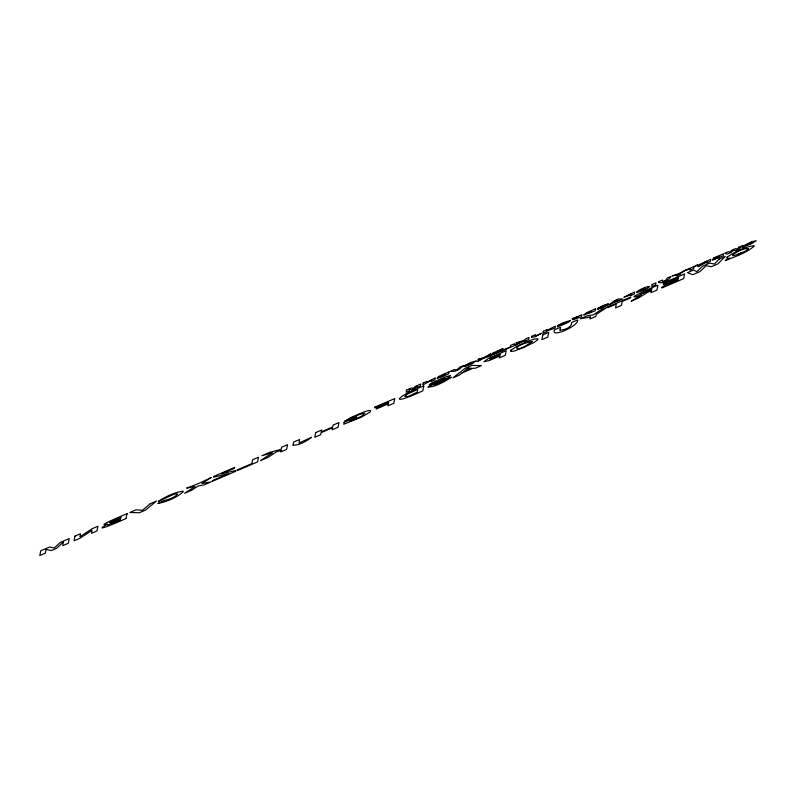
<?xml version="1.0" encoding="UTF-8"?>
<svg xmlns="http://www.w3.org/2000/svg" width="796" height="796" viewBox="0 0 796 796"><rect width="100%" height="100%" fill="white"/><g stroke="black" fill="none" stroke-linecap="round" stroke-linejoin="round"><path stroke-width="1.19" d="M587.557 313.226L591.328 312.112L591.537 310.997L587.557 313.226M405.025 396.318C408.179 398.149 413.602 392.925 417.094 392.547L417.701 389.423L407.612 394L405.025 396.318M293.057 445.044C298.51 445.83 306.788 441.064 311.465 437.362L299.057 442.994L299.555 439.511L293.634 442.059L293.057 445.044M531.479 337.424L535.191 336.708L541.618 333.265L535.39 336.041L535.579 334.638L531.698 336.3L531.479 337.424M559.976 330.161C563.279 330.141 571.976 328.032 571.657 322.489L577.568 319.942C579.558 325.604 549.737 338.897 554.623 329.813L560.543 327.265L559.976 330.161M63.292 542.036L62.745 545.678L68.297 543.29L69.222 538.574L60.436 542.355L54.247 547.966L49.501 547.051L40.715 550.832L39.8 555.548L45.352 553.15L46.078 549.439L51.451 550.534L56.645 548.295L63.292 542.036M74.953 536.106L74.038 540.822L79.948 538.275L92.018 530.295L91.421 533.34L96.983 530.952L97.898 526.236L92.167 528.703L79.908 536.793L80.515 533.718L74.953 536.106M120.504 518.962L120.256 520.216L107.868 525.121L120.504 518.962M120.863 517.082L120.654 518.166L114.146 520.972A5.303 0.667 -23.9 0 1 111.142 522.176L109.649 522.395L120.863 517.082M126.932 513.748L126.017 518.465C128.454 517.708 87.64 535.37 107.5 524.146C92.077 527.927 132.504 511.44 126.932 513.748M212.393 480.595L212.234 481.381L235.536 471.361L235.715 470.486L221.427 473.839L234.512 468.207L234.661 467.421L213.696 476.436L213.547 477.172L228.522 473.65L212.393 480.595M237.308 469.879L237.158 470.665L257.586 461.879L258.491 457.222L252.581 459.77L251.825 463.63L237.308 469.879M280.988 450.496L280.709 451.929L286.63 449.392L287.545 444.675L281.625 447.223L281.227 449.302L269.794 452.307L261.914 455.7L272.491 452.815L260.461 460.645L268.162 457.332L276.481 451.74L280.988 450.496M315.684 432.576L314.768 437.283L320.689 434.745L321.087 432.666L332.559 427.731L332.161 429.81L338.071 427.263L338.987 422.547L333.076 425.094L332.718 426.935L321.246 431.87L321.604 430.029L315.684 432.576M344.121 422.358L343.753 424.228L361.235 417.263L369.941 412.169L370.677 410.646L369.085 410.547A14.199 1.781 -23.9 0 0 363.871 411.98L351.175 417.363L344.479 421.373L359.135 414.597L364.787 413.194L362.309 415.791L355.215 419.213A9.522 1.194 -23.9 0 1 351.723 420.537L349.762 421.184L356.509 417.751L356.668 416.955L344.121 422.358M375.015 407.055L374.866 407.841L388.667 401.91L388.448 403.055L376.438 408.219L376.279 409.005L388.289 403.841L387.901 405.831L393.821 403.283L394.736 398.577L375.015 407.055M406.497 390.149L406.099 392.209L409.293 390.836L409.602 389.264L411.821 389.751L414.636 388.538L417.462 385.881L417.154 387.453L420.358 386.08L420.756 384.02L415.611 386.229L413.333 388.358L411.641 387.941L406.497 390.149M423.183 382.975L422.775 385.035L431.442 380.269L431.213 381.403L434.905 379.821L435.303 377.762L426.646 382.528L426.865 381.393L423.183 382.975M423.77 386.09L422.855 390.796C384.926 408.418 398.925 394.607 423.77 386.09M444.954 374.707L440.964 376.667L444.954 374.707M445.113 373.921L441.7 375.613L445.113 373.921M449.073 371.841L448.675 373.901L437.084 378.438L439.87 376.687L437.86 377.234L438.865 376.359L449.073 371.841M491.53 355.066L503.37 350.369L496.794 351.723L503.092 348.608L492.127 353.325L498.803 351.931L491.53 355.066M499.739 356.091L499.4 357.882L505.311 355.334L506.226 350.628L488.326 358.479L483.938 361.752L488.993 360.618L499.739 356.091M500.157 353.961L499.898 355.305L489.848 359.135A4.816 0.607 -23.9 0 1 490.794 358.2L500.157 353.961M504.246 349.534L504.147 350.041L514.136 345.743L514.534 343.683L510.654 345.355L510.355 346.907L504.246 349.534M524.892 340.668L524.803 341.156L528.683 339.484L529.081 337.424L525.201 339.096L525.052 339.872L515.888 343.106L520.395 341.872L515.301 345.245L524.892 340.668M542.792 334.897L541.877 339.613L547.797 337.066L548.713 332.35L542.792 334.897M543.34 331.295L542.932 333.355L546.812 331.683L546.981 330.847L555.061 328.141L555.459 326.081L547.081 330.34L547.22 329.634L543.34 331.295M557.618 325.972L557.449 326.838L567.299 322.788A5.433 0.677 -23.9 0 0 569.598 321.465L570.433 320.4L562.822 322.887L557.877 325.554L566.603 322.231L563.061 324.31L560.891 325.126L563.628 323.385L557.618 325.972M572.234 318.868L577.876 316.848L572.871 319.713L581.438 316.798L581.836 314.738L572.234 318.868M590.304 316.987L589.916 318.947L595.836 316.4L596.224 314.41L607.149 307.216L600.333 310.151L593.348 314.848L587.249 315.773L580.254 318.788L590.304 316.987M595.508 308.858L595.11 310.918L583.687 315.047L586.274 312.947A6.676 0.836 -23.9 0 1 588.771 311.763L595.508 308.858M608.044 306.838L607.885 307.624L616.313 304.002L615.547 307.923L621.467 305.375L622.233 301.455L630.651 297.833L630.81 297.047L608.044 306.838M630.561 294.958L630.412 295.734L634.293 294.062L634.691 292.003L623.905 297.226L630.561 294.958M630.731 294.092L627.775 295.575L630.731 294.092M652.143 284.5L651.745 286.56L655.625 284.888L656.023 282.829L652.143 284.5M651.427 290.699L651.038 292.659L656.959 290.112L657.874 285.406C660.521 283.585 617.129 302.968 641.407 294.898L631.148 301.216L638.133 298.211L647.287 292.53A12.338 1.542 -23.9 0 1 650.173 291.236L651.427 290.699M651.805 288.739L651.576 289.933L640.064 294.44L651.805 288.739M658.64 281.704C657.675 285.306 670.869 279.287 670.869 276.451L666.988 278.122C667.526 280.063 661.347 282.938 662.521 280.033L658.64 281.704M661.954 287.247L661.794 288.033L683.664 278.63L684.58 273.914L663.247 283.087L663.098 283.883L678.51 277.247L678.311 278.301L663.963 284.47L663.814 285.267L678.152 279.098L677.903 280.381L661.954 287.247M676.739 275.028L676.57 275.884L680.451 274.212L680.62 273.356L685.804 270.023L678.779 273.665L672.033 275.953L676.739 275.028M686.281 269.814L686.182 270.322L690.162 268.61L689.863 270.162L693.734 268.501L694.042 266.949L698.112 264.73L686.281 269.814M706.699 262.153L706.54 262.988L710.42 261.327L710.818 259.267L699.266 264.76L702.261 263.993L701.276 264.491A7.005 0.876 -23.9 0 0 700.57 264.909L697.913 266.71L706.699 262.153M706.858 261.347L703.137 263.138L706.858 261.347M712.649 259.934L723.216 255.815L723.624 253.765L713.146 258.262L719.654 255.874L713.405 259.247L719.435 257.009L712.649 259.934M472.725 362.608L464.227 366.588L472.108 363.812L476.515 360.717L470.416 362.628L464.476 365.772L472.725 362.608M746.966 244.521L750.3 243.626L748.718 244.432L749.494 244.113L752.29 242.223L746.966 244.521M640.392 290.331C645.347 290.739 648.481 285.346 640.392 290.331M177.389 494.197L175.17 496.306A7.124 0.895 -23.9 0 1 169.896 498.923L163.459 500.774L157.847 503.46C166.891 501.749 176.413 497.818 183.289 491.709L183.08 491.192C174.334 492.296 165.777 496.555 158.414 501.39L172.344 494.933L175.657 493.819L177.389 494.197M649.616 286.53L647.158 288.371A6.657 0.836 -23.9 0 1 643.914 289.943C626.522 297.226 644.541 285.863 649.616 286.53M748.3 248.66L745.912 250.81L737.952 254.561L741.583 252.75C720.659 261.685 742.111 246.999 748.3 248.66M428.119 387.045C434.795 387.164 445.004 381.592 451.292 377.175L435.223 384.647L433.88 384.796L447.72 377.801L450.516 375.493L444.218 377.274L432.318 382.707A9.214 1.154 -23.9 0 0 429.243 384.995L445.054 378.03L428.119 387.045M532.126 341.633C512.306 355.951 511.092 344.947 532.126 341.633M727.066 257.198L726.907 258.511L729.852 258.202L725.116 260.59C734.967 256.76 746.081 253.048 754.21 246.143L754.001 245.636C744.419 246.999 735.016 251.685 727.066 257.198M510.903 350.19L510.644 351.484L513.848 351.155L523.758 347.484L533.917 342.519L537.549 339.932L538.006 338.768L534.444 338.967L526.783 341.723L517.519 345.932L510.903 350.19M597.358 309.236L602.761 307.654L608.731 304.42L601.139 307.783L608.393 303.843L603.179 305.535L597.826 308.4L604.821 305.316L597.358 309.236M743.225 246.004L743.096 246.561L744.23 246.511L742.35 247.476L752.608 243.118L756.2 240.691L751.563 241.735L743.225 246.004M738.847 247.208L737.265 248.939L735.454 248.67L731.862 250.213L729.604 252.242L728.469 251.675L724.788 253.257L727.196 254.113L731.076 252.441L733.464 250.223L735.444 250.561L739.315 248.899L742.529 245.626L738.847 247.208M719.176 259.038L714.42 264.063L709.674 263.128L702.51 266.202L696.848 271.675L693.545 270.063L687.445 272.68L692.809 274.7L699.973 271.615L706.042 265.784L711.445 266.68L717.902 263.904L725.275 256.411L719.176 259.038M616.253 300.43L614.751 301.754L617.567 300.55L616.253 300.43M459.939 367.165L456.735 369.911L454.307 369.583L450.337 371.294L454.586 371.354L458.854 369.523L464.008 365.414L459.939 367.165M613.895 302.53L609.079 304.908L614.233 300.808L618.591 298.928L622.85 298.988L613.895 302.53M150.235 503.729L142.394 510.296L136.076 509.818L129.808 512.515L139.28 512.763L145.559 510.057L156.514 501.032L150.235 503.729M468.018 368.05L463.909 371.424L471.441 368.19L468.018 368.05M461.969 372.986L459.242 375.145L452.974 377.851L465.003 368.359L471.809 365.424L481.471 365.593L475.202 368.289L473.083 368.21L461.969 372.986M484.097 358.051L477.182 361.633L481.66 358.737L477.968 359.414L484.247 357.295L490.873 353.862L486.704 356.558L490.853 355.752L484.097 358.051M211 477.59L201.965 483.52L211.159 481.849L204.174 484.854L198.214 485.938L191.627 490.246L184.632 493.251L194.98 486.525L186.622 488.077C195.199 485.212 202.92 481.67 211 477.59"/></g></svg>
